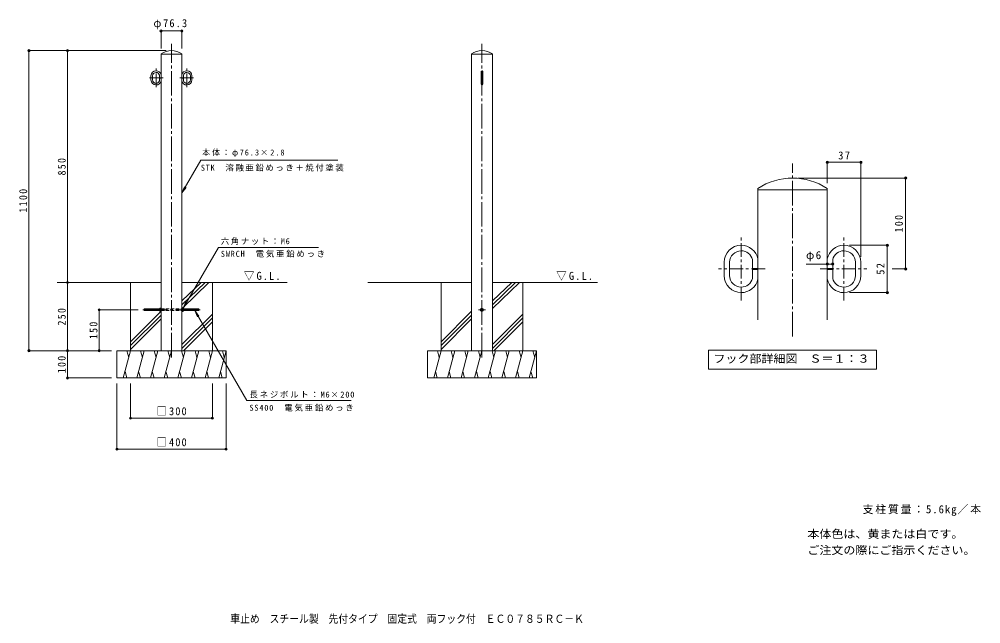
# Model space of a CAD drawing. Units: millimetres at full size, sheet at 1:10, with parts at other scales. Extents: x -1696 to 1828, y -1363 to 853.
import ezdxf
from ezdxf.enums import TextEntityAlignment as Align

# ---------------------------------------------------------------- set-up
doc = ezdxf.new("R2010")
doc.units = ezdxf.units.MM
doc.header["$LTSCALE"] = 10
doc.header["$PDMODE"] = 32
doc.header["$PDSIZE"] = 8
for name, pattern in [('CHAIN1', [8, 5, -1, 1, -1]), ('CHAIN2', [12, 9, -1, 1, -1]), ('DASHED1', [1.8, 1.2, -0.6])]:
    doc.linetypes.add(name, pattern=pattern)
for name, color, linetype, lineweight in [('3-0', 7, 'CHAIN2', 9), ('3-2', 3, 'Continuous', 9), ('3-4', 7, 'Continuous', 9), ('3-5', 7, 'Continuous', 9), ('3-A', 7, 'CHAIN1', 9), ('C-0', 7, 'CHAIN2', 9), ('C-1', 3, 'Continuous', 9), ('C-2', 3, 'Continuous', 9), ('C-4', 7, 'Continuous', 9), ('C-5', 7, 'Continuous', 9), ('C-A', 7, 'CHAIN1', 9), ('C-E', 6, 'Continuous', 5)]:
    doc.layers.add(name, color=color, linetype=linetype, lineweight=lineweight)
doc.layers.add('F-5_F-5ﾚｲﾔ', color=2, linetype='Continuous')
doc.styles.add('ＭＳ ゴシック', font='')
doc.styles.get('ＭＳ ゴシック').set_extended_font_data('MS Gothic')

msp = doc.modelspace()

# ---------------------------------------------------------------- linework, layer by layer
at = {"layer": '3-0'}
msp.add_line((1138.35, -309.81), (1138.35, 323.59), dxfattribs=at)
at = {"layer": '3-2'}
for p, q in [((1011.18, -249.36), (1011.18, 231.78)), ((1011.18, 227.31), (1265.52, 227.31)), ((1265.52, -249.36), (1265.52, 231.78)), ((991.18, -61.02), (991.18, -28.22)), ((1285.52, -61.02), (1285.52, -28.22)), ((887.85, -87.08), (887.85, -38.3)), ((907.85, -87.08), (907.85, -38.3)), ((1011.18, -61.02), (991.18, -61.02)), ((991.18, -64.36), (991.18, -97.16)), ((1011.18, -64.36), (991.18, -64.36)), ((1265.52, -61.02), (1285.52, -61.02)), ((1265.52, -64.36), (1285.52, -64.36)), ((1285.52, -64.36), (1285.52, -97.16)), ((1368.85, -87.08), (1368.85, -38.3)), ((1388.85, -87.08), (1388.85, -38.3)), ((950.13, -129.36), (950.13, -129.32)), ((1326.57, -129.36), (1326.57, -129.32))]:
    msp.add_line(p, q, dxfattribs=at)
for centre, radius, start, end in [((1138.35, 43.17), 227.47, 56.01092, 123.98908), ((950.13, -38.3), 62.28, 90, 180), ((950.13, -38.3), 42.28, 90, 180), ((950.13, -38.3), 62.28, 11.35969, 90), ((950.13, -38.3), 42.28, 13.79803, 90), ((1326.57, -38.3), 62.28, 90, 168.64031), ((1326.57, -38.3), 42.28, 90, 166.20197), ((1326.57, -38.3), 62.28, 0, 90), ((1326.57, -38.3), 42.28, 0, 90), ((950.13, -87.08), 62.28, 180, 270), ((950.13, -87.08), 42.28, 180, 270), ((950.13, -87.08), 42.28, 270, 346.20197), ((950.13, -87.08), 62.28, 270, 348.64031), ((1326.57, -87.08), 62.28, 191.35969, 270), ((1326.57, -87.08), 42.28, 193.79803, 270), ((1326.57, -87.08), 42.28, 270, 0), ((1326.57, -87.08), 62.28, 270, 0)]:
    msp.add_arc(centre, radius, start, end, dxfattribs=at)
at = {"layer": '3-4'}
for p, q in [((1265.52, 331.44), (1265.52, 251.78)), ((1388.85, 328.44), (1265.52, 328.44)), ((1388.85, 331.44), (1388.85, -18.3)), ((1555.89, 270.64), (1158.35, 270.64)), ((1552.89, 270.64), (1552.89, -62.69)), ((1488.65, 23.98), (1346.57, 23.98)), ((1485.65, -149.36), (1485.65, 23.98)), ((1265.52, -44.7), (1188.81, -44.7)), ((1285.52, -44.7), (1265.52, -44.7)), ((1555.89, -62.69), (1502.89, -62.69)), ((1488.65, -149.36), (1346.57, -149.36))]:
    msp.add_line(p, q, dxfattribs=at)
for p in [(1265.52, 328.44), (1388.85, 328.44), (1552.89, 270.64), (1485.65, 23.98), (1265.52, -44.7), (1285.52, -44.7), (1552.89, -62.69), (1485.65, -149.36)]:
    msp.add_point(p, dxfattribs=at)
at = {"layer": '3-5'}
for p, q in [((830.35, -360.16), (1446.35, -360.16)), ((830.35, -360.16), (830.35, -430.16)), ((1446.35, -360.16), (1446.35, -430.16)), ((830.35, -430.16), (1446.35, -430.16))]:
    msp.add_line(p, q, dxfattribs=at)
at = {"layer": '3-A'}
for p, q in [((950.13, -177.76), (950.13, 52.38)), ((1326.57, -177.76), (1326.57, 52.38)), ((1037.42, -62.69), (866.38, -62.69)), ((1239.28, -62.69), (1410.33, -62.69))]:
    msp.add_line(p, q, dxfattribs=at)
at = {"layer": 'C-0'}
for p, q in [((-1137.93, -387.3), (-1137.93, 762.7)), ((0, -387.3), (0, 762.7)), ((-1242.93, -212.3), (-1032.93, -212.3)), ((-12.37, -212.3), (12.53, -212.3))]:
    msp.add_line(p, q, dxfattribs=at)
at = {"layer": 'C-1'}
for p, q in [((-1237.93, -209.84), (-1237.39, -209.3)), ((-1181.08, -209.3), (-1237.39, -209.3)), ((-1237.39, -209.3), (-1237.39, -215.3)), ((-1181.08, -207.99), (-1181.08, -216.6)), ((-1180.59, -206.55), (-1176.08, -206.55)), ((-1180.59, -209.43), (-1176.08, -209.43)), ((-1176.08, -206.55), (-1176.08, -218.05)), ((-1099.78, -206.55), (-1099.78, -218.05)), ((-1095.27, -206.55), (-1099.78, -206.55)), ((-1095.27, -209.43), (-1099.78, -209.43)), ((-1094.78, -207.99), (-1094.78, -216.6)), ((-1094.78, -209.3), (-1038.47, -209.3)), ((-1037.93, -209.84), (-1038.47, -209.3)), ((-1038.47, -209.3), (-1038.47, -215.3)), ((-1181.08, -214.75), (-1237.93, -214.75)), ((-1237.93, -214.75), (-1237.39, -215.3)), ((-1181.08, -215.3), (-1237.39, -215.3)), ((-1180.59, -215.16), (-1176.08, -215.16)), ((-1180.59, -218.05), (-1176.08, -218.05)), ((-1095.27, -215.16), (-1099.78, -215.16)), ((-1095.27, -218.05), (-1099.78, -218.05)), ((-1094.78, -214.75), (-1037.93, -214.75)), ((-1094.78, -215.3), (-1038.47, -215.3)), ((-1037.93, -214.75), (-1038.47, -215.3))]:
    msp.add_line(p, q, dxfattribs=at)
at = {"layer": 'C-1', "linetype": 'DASHED1'}
for p, q in [((-1176.08, -209.3), (-1099.78, -209.3)), ((-1176.08, -215.3), (-1099.78, -215.3))]:
    msp.add_line(p, q, dxfattribs=at)
at = {"layer": 'C-1'}
for points in [[(-1181.08, -209.84), (-1237.93, -209.84), (-1237.93, -214.75)], [(-1094.78, -209.84), (-1037.93, -209.84), (-1037.93, -214.75)]]:
    msp.add_lwpolyline(points, dxfattribs=at)
for centre, radius, start, end in [((-1178.71, -207.99), 2.37, 142.44278, 217.55722), ((-1172.48, -212.3), 8.6, 160.548, 199.452), ((-1097.15, -207.99), 2.37, 322.44278, 37.55722), ((-1103.38, -212.3), 8.6, 340.548, 19.452), ((-1178.71, -216.6), 2.37, 142.44278, 217.55722), ((-1097.15, -216.6), 2.37, 322.44278, 37.55722)]:
    msp.add_arc(centre, radius, start, end, dxfattribs=at)
at = {"layer": 'C-2'}
for p, q in [((-1176.08, 726.04), (-1176.08, -362.3)), ((-1099.78, 724.7), (-1176.08, 724.7)), ((-1099.78, 726.04), (-1099.78, -362.3)), ((-38.15, -362.3), (-38.15, 726.04)), ((-38.15, 724.7), (38.15, 724.7)), ((38.15, -362.3), (38.15, 726.04)), ((-1213.08, 630.39), (-1213.08, 645.02)), ((-1207.08, 630.39), (-1207.08, 645.02)), ((-1182.08, 638.2), (-1182.08, 648.05)), ((-1176.08, 638.2), (-1182.08, 638.2)), ((-1182.08, 637.2), (-1182.08, 627.36)), ((-1176.08, 637.2), (-1182.08, 637.2)), ((-1099.78, 638.2), (-1093.78, 638.2)), ((-1099.78, 637.2), (-1093.78, 637.2)), ((-1093.78, 638.2), (-1093.78, 648.05)), ((-1093.78, 637.2), (-1093.78, 627.36)), ((-1068.78, 630.39), (-1068.78, 645.02)), ((-1062.78, 630.39), (-1062.78, 645.02)), ((-2.84, 614.7), (-2.84, 660.7)), ((3.16, 614.7), (3.16, 660.7)), ((-1194.39, 617.7), (-1194.39, 617.71)), ((-1081.46, 617.7), (-1081.46, 617.71)), ((0, -206.55), (-5, -209.43)), ((-5, -209.43), (-5, -215.16)), ((0, -218.05), (-5, -215.16)), ((0, -218.05), (5, -215.16))]:
    msp.add_line(p, q, dxfattribs=at)
msp.add_lwpolyline([(0, -206.55), (5, -209.43), (5, -215.16)], dxfattribs=at)
for radius in [5, 3]:
    msp.add_circle((0, -212.3), radius, dxfattribs=at)
for centre, radius, start, end in [((-1137.93, 669.46), 68.24, 56.01092, 123.98908), ((0, 669.46), 68.24, 56.01092, 123.98908), ((-1194.39, 645.02), 18.68, 90, 180), ((-1194.39, 645.02), 12.68, 90, 180), ((-1194.39, 645.02), 18.68, 11.35969, 90), ((-1194.39, 645.02), 12.68, 13.79803, 90), ((-1081.46, 645.02), 18.68, 90, 168.64031), ((-1081.46, 645.02), 12.68, 90, 166.20197), ((-1081.46, 645.02), 18.68, 0, 90), ((-1081.46, 645.02), 12.68, 0, 90), ((0.16, 660.7), 3, 90, 180), ((0.16, 660.7), 3, 0, 90), ((-1194.39, 630.39), 18.68, 180, 270), ((-1194.39, 630.39), 12.68, 180, 270), ((-1194.39, 630.39), 12.68, 270, 346.20197), ((-1194.39, 630.39), 18.68, 270, 348.64031), ((-1081.46, 630.39), 18.68, 191.35969, 270), ((-1081.46, 630.39), 12.68, 193.79803, 270), ((-1081.46, 630.39), 12.68, 270, 0), ((-1081.46, 630.39), 18.68, 270, 0), ((0.16, 614.7), 3, 180, 270), ((0.16, 614.7), 3, 270, 0)]:
    msp.add_arc(centre, radius, start, end, dxfattribs=at)
at = {"layer": 'C-4'}
for p, q in [((-1176.08, 812.77), (-1176.08, 745.09)), ((-1099.78, 812.77), (-1099.78, 745.09)), ((-1176.08, 809.77), (-1099.78, 809.77)), ((-1663.48, 737.7), (-1157.93, 737.7)), ((-1660.48, 737.7), (-1660.48, -362.3)), ((-1519.19, -112.3), (-1519.19, 737.7)), ((-1519.19, -112.3), (-1519.19, -362.3)), ((-1405.83, -212.3), (-1259.7, -212.3)), ((-1402.83, -362.3), (-1402.83, -212.3)), ((-1663.48, -362.3), (-1357.93, -362.3)), ((-1519.19, -362.3), (-1519.19, -462.3)), ((-1522.19, -462.3), (-1357.93, -462.3)), ((-1337.93, -726.19), (-1337.93, -482.3)), ((-1287.93, -612.6), (-1287.93, -482.3)), ((-987.93, -612.6), (-987.93, -482.3)), ((-937.93, -726.19), (-937.93, -482.3)), ((-1287.93, -609.6), (-987.93, -609.6)), ((-1337.93, -723.19), (-937.93, -723.19))]:
    msp.add_line(p, q, dxfattribs=at)
for p in [(-1176.08, 809.77), (-1099.78, 809.77), (-1660.48, 737.7), (-1519.19, 737.7), (-1519.19, -112.3), (-1402.83, -212.3), (-1660.48, -362.3), (-1519.19, -362.3), (-1402.83, -362.3), (-1519.19, -462.3), (-1287.93, -609.6), (-987.93, -609.6), (-1337.93, -723.19), (-937.93, -723.19)]:
    msp.add_point(p, dxfattribs=at)
at = {"layer": 'C-5'}
for p, q in [((-1030.25, 336.11), (-527.75, 336.11)), ((-1099.71, 215.8), (-1084.49, 235.63)), ((-1095.29, -206.57), (-965.78, 15.6)), ((-965.78, 15.6), (-598.6, 15.6)), ((-1095.29, -206.57), (-1085.62, -183.51)), ((-1095.29, -206.57), (-1079.98, -186.8)), ((-1052.41, -215.3), (-861.82, -545.33)), ((-1052.41, -215.3), (-1042.84, -238.39)), ((-1052.41, -215.3), (-1037.18, -235.13)), ((-479.94, -545.33), (-861.82, -545.33))]:
    msp.add_line(p, q, dxfattribs=at)
msp.add_lwpolyline([(-1030.25, 336.11), (-1099.71, 215.8), (-1090.15, 238.9)], dxfattribs=at)
at = {"layer": 'C-A'}
for p, q in [((-1194.39, 603.18), (-1194.39, 672.22)), ((-1081.46, 603.18), (-1081.46, 672.22)), ((-1168.21, 637.7), (-1219.52, 637.7)), ((-1107.65, 637.7), (-1056.34, 637.7))]:
    msp.add_line(p, q, dxfattribs=at)
at = {"layer": 'C-E'}
for p, q in [((-1176.08, -112.3), (-1556.44, -112.3)), ((-1287.93, -362.3), (-1287.93, -112.3)), ((-1014.68, -112.3), (-1099.78, -193.95)), ((-1028.94, -112.3), (-1099.78, -179.64)), ((-1099.78, -112.3), (-714.35, -112.3)), ((-1000.44, -112.3), (-1098.06, -206.55)), ((-987.93, -362.3), (-987.93, -112.3)), ((-38.15, -112.3), (-418.51, -112.3)), ((-150, -362.3), (-150, -112.3)), ((123.25, -112.3), (38.15, -193.95)), ((108.98, -112.3), (38.15, -179.64)), ((137.48, -112.3), (38.15, -208.21)), ((38.15, -112.3), (423.57, -112.3)), ((150, -362.3), (150, -112.3)), ((-1176.6, -218.05), (-1287.93, -329.38)), ((-1176.08, -231.67), (-1287.93, -343.52)), ((-1176.08, -245.81), (-1287.93, -357.66)), ((-987.93, -227.83), (-1099.78, -339.68)), ((-987.93, -241.98), (-1099.78, -353.83)), ((-38.15, -217.53), (-150, -329.38)), ((-38.15, -231.67), (-150, -343.52)), ((-38.15, -245.81), (-150, -357.66)), ((150, -227.83), (38.15, -339.68)), ((150, -241.98), (38.15, -353.83)), ((-987.93, -256.12), (-1094.11, -362.3)), ((150, -256.12), (43.82, -362.3)), ((-1337.93, -362.3), (-937.93, -362.3)), ((-1337.93, -462.3), (-1337.93, -362.3)), ((-1287.93, -362.3), (-1314.72, -462.3)), ((-1300.98, -362.3), (-1294.45, -386.65)), ((-1237.93, -362.3), (-1264.72, -462.3)), ((-1250.98, -362.3), (-1244.45, -386.65)), ((-1187.93, -362.3), (-1214.72, -462.3)), ((-1200.98, -362.3), (-1194.45, -386.65)), ((-1137.93, -362.3), (-1164.72, -462.3)), ((-1150.98, -362.3), (-1144.45, -386.65)), ((-1087.93, -362.3), (-1114.72, -462.3)), ((-1100.98, -362.3), (-1094.45, -386.65)), ((-1037.93, -362.3), (-1064.72, -462.3)), ((-1050.98, -362.3), (-1044.45, -386.65)), ((-987.93, -362.3), (-1014.72, -462.3)), ((-1000.98, -362.3), (-994.45, -386.65)), ((-937.93, -362.3), (-964.72, -462.3)), ((-950.98, -362.3), (-944.45, -386.65)), ((-200, -362.3), (200, -362.3)), ((-200, -462.3), (-200, -362.3)), ((-150, -362.3), (-176.79, -462.3)), ((-163.05, -362.3), (-156.52, -386.65)), ((-100, -362.3), (-126.79, -462.3)), ((-113.05, -362.3), (-106.52, -386.65)), ((-50, -362.3), (-76.79, -462.3)), ((-63.05, -362.3), (-56.52, -386.65)), ((0, -362.3), (-26.79, -462.3)), ((-13.05, -362.3), (-6.52, -386.65)), ((50, -362.3), (23.21, -462.3)), ((36.95, -362.3), (43.48, -386.65)), ((100, -362.3), (73.21, -462.3)), ((86.95, -362.3), (93.48, -386.65)), ((150, -362.3), (123.21, -462.3)), ((136.95, -362.3), (143.48, -386.65)), ((200, -362.3), (173.21, -462.3)), ((186.95, -362.3), (193.48, -386.65)), ((-1301.67, -462.3), (-1308.2, -437.95)), ((-1251.67, -462.3), (-1258.2, -437.95)), ((-1201.67, -462.3), (-1208.2, -437.95)), ((-1151.67, -462.3), (-1158.2, -437.95)), ((-1101.67, -462.3), (-1108.2, -437.95)), ((-1051.67, -462.3), (-1058.2, -437.95)), ((-1001.67, -462.3), (-1008.2, -437.95)), ((-951.67, -462.3), (-958.2, -437.95)), ((-163.75, -462.3), (-170.27, -437.95)), ((-113.75, -462.3), (-120.27, -437.95)), ((-63.75, -462.3), (-70.27, -437.95)), ((-13.75, -462.3), (-20.27, -437.95)), ((36.25, -462.3), (29.73, -437.95)), ((86.25, -462.3), (79.73, -437.95)), ((136.25, -462.3), (129.73, -437.95)), ((186.25, -462.3), (179.73, -437.95)), ((-1337.93, -462.3), (-937.93, -462.3)), ((-200, -462.3), (200, -462.3))]:
    msp.add_line(p, q, dxfattribs=at)
for points in [[(-937.93, -462.3), (-937.93, -365.51), (-937.93, -362.3)], [(200, -462.3), (200, -365.51), (200, -362.3)]]:
    msp.add_lwpolyline(points, dxfattribs=at)

# ---------------------------------------------------------------- texts
at = {"layer": '3-4', "color": 2, "char_height": 29.33, "attachment_point": 7, "style": 'ＭＳ ゴシック'}
for s, insert in [('\\T1.27;\\W0.95;37', (1305.93, 338.44)), ('\\T1.17;φ6', (1187.8, -34.7))]:
    msp.add_mtext(s, dxfattribs=dict(at, insert=insert))
at = {"layer": '3-4', "color": 2, "char_height": 29.33, "attachment_point": 7, "rotation": 90, "style": 'ＭＳ ゴシック'}
for s, insert in [('\\T1.27;\\W0.9;100', (1542.89, 71.48)), ('\\T1.27;\\W0.95;52', (1475.65, -83.94))]:
    msp.add_mtext(s, dxfattribs=dict(at, insert=insert))
at = {"layer": '3-5', "color": 2, "style": 'ＭＳ ゴシック', "width": 1.1}
msp.add_text('フック部詳細図\u3000Ｓ＝１：３', height=29.33, dxfattribs=at).set_placement((848.35, -415.16), align=Align.BOTTOM_LEFT)
at = {"layer": 'C-4', "color": 2, "char_height": 29.33, "attachment_point": 7, "style": 'ＭＳ ゴシック'}
for s, insert in [('\\T1.22;\\W0.95;φ76.3', (-1203.96, 815.77)), ('\\T1.21;\\W0.95;□300', (-1192.93, -599.6)), ('\\T1.21;\\W0.95;□400', (-1192.93, -713.19))]:
    msp.add_mtext(s, dxfattribs=dict(at, insert=insert))
at = {"layer": 'C-4', "color": 2, "char_height": 29.33, "attachment_point": 7, "rotation": 90, "style": 'ＭＳ ゴシック'}
for s, insert in [('\\T1.27;\\W0.9;850', (-1525.19, 280.2)), ('\\T1.28;\\W0.9;1100', (-1666.48, 143.95)), ('\\T1.27;\\W0.9;250', (-1525.19, -269.8)), ('\\T1.27;\\W0.9;150', (-1408.83, -319.8)), ('\\T1.27;\\W0.9;100', (-1525.19, -444.8))]:
    msp.add_mtext(s, dxfattribs=dict(at, insert=insert))
at = {"layer": 'C-5', "color": 2, "style": 'ＭＳ ゴシック', "width": 1.1}
for s, p in [('本体色は、黄または白です。', (1192.64, -1057.84)), ('ご注文の際にご指示ください。', (1192.64, -1117.31))]:
    msp.add_text(s, height=29.33, dxfattribs=at).set_placement(p, align=Align.BOTTOM_LEFT)
at = {"layer": 'C-5', "char_height": 21.99, "attachment_point": 7, "style": 'ＭＳ ゴシック'}
for s, insert in [('\\T1.25;\\W0.95;本体：φ76.3×2.8', (-1025.77, 347.33)), ('\\T1.19;STK\u3000溶融亜鉛めっき＋焼付塗装', (-1030.25, 294.8)), ('\\T1.19;六角ナット：M6', (-956.99, 25.47)), ('\\T1.21;SWRCH\u3000電気亜鉛めっき', (-956.99, -20.87)), ('\\T1.21;長ネジボルト：M6×200', (-851.96, -536.58)), ('\\T1.21;SS400\u3000電気亜鉛めっき', (-851.96, -585.18))]:
    msp.add_mtext(s, dxfattribs=dict(at, insert=insert))
at = {"layer": 'C-5', "color": 2, "char_height": 29.33, "attachment_point": 7, "style": 'ＭＳ ゴシック'}
for s, insert in [('\\T1.22;\\W0.95;▽G.L.', (-872.64, -105.35)), ('\\T1.22;\\W0.95;▽G.L.', (272.41, -105.35)), ('\\T1.16;支柱質量：5.6kg／本', (1395.14, -967.84))]:
    msp.add_mtext(s, dxfattribs=dict(at, insert=insert))
at = {"layer": 'F-5_F-5ﾚｲﾔ', "style": 'ＭＳ ゴシック', "width": 0.9}
msp.add_text('車止め\u3000スチール製\u3000先付タイプ\u3000固定式\u3000両フック付\u3000ＥＣ０７８５ＲＣ－Ｋ', height=29.33, dxfattribs=at).set_placement((-922.5, -1368.68), align=Align.BOTTOM_LEFT)

doc.saveas('drawing.dxf')
